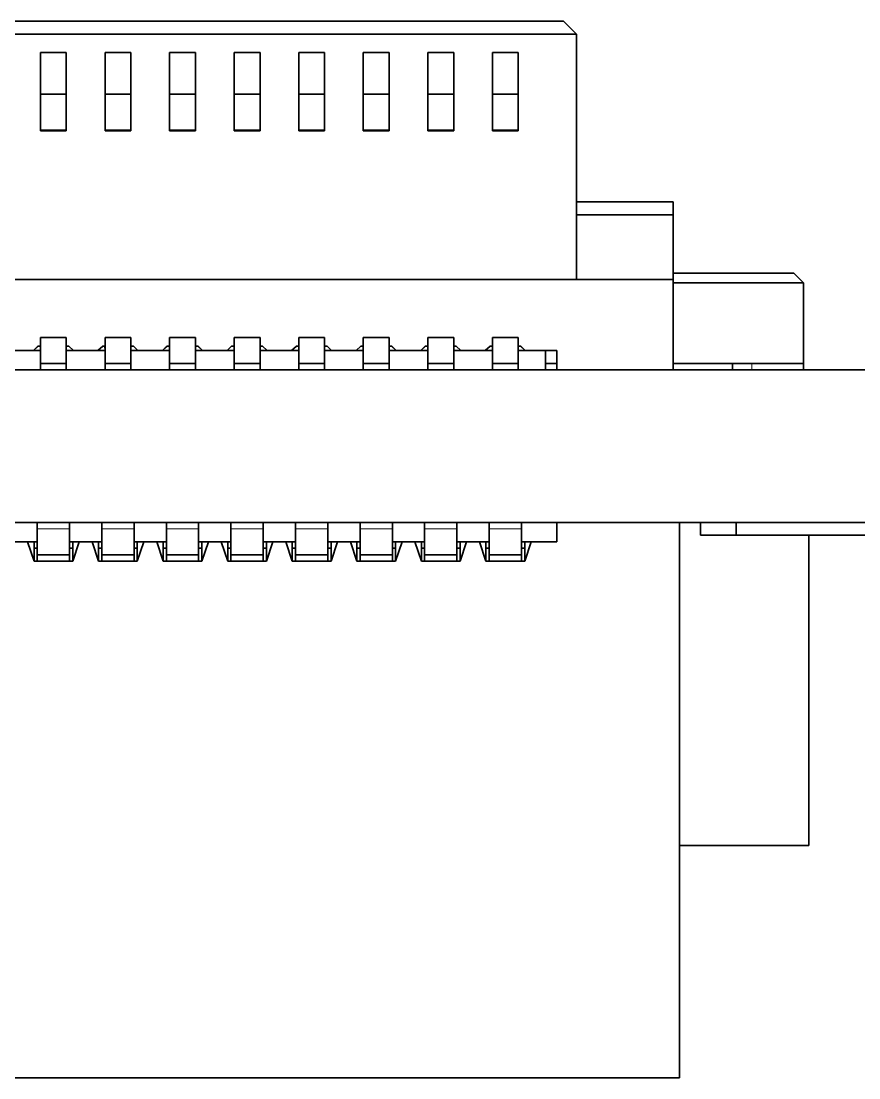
# Model space of a CAD drawing. Extents: x 487 to 800, y 314 to 605.
# Drawn here: x 594.72 to 601.21, y 383.52 to 391.7 of the extents above; entities that cross this region are included whole.
import ezdxf

# ---------------------------------------------------------------- set-up
doc = ezdxf.new("R2010")
doc.units = 0

msp = doc.modelspace()

# ---------------------------------------------------------------- linework, layer by layer
at = {"color": 7, "lineweight": 35, "ltscale": 0.234999}
msp.add_line((589.517, 391.7007), (598.9169, 391.7007), dxfattribs=at)
msp.add_line((589.517, 391.7007), (598.9169, 391.7007), dxfattribs=at)
at = {"color": 7, "lineweight": 35, "ltscale": 0.003536}
msp.add_line((598.9169, 391.7007), (599.017, 391.6007), dxfattribs=at)
msp.add_line((598.9169, 391.7007), (599.017, 391.6007), dxfattribs=at)
at = {"color": 7, "lineweight": 35, "ltscale": 0.240001}
msp.add_line((599.017, 391.6007), (589.4169, 391.6007), dxfattribs=at)
msp.add_line((599.017, 391.6007), (589.4169, 391.6007), dxfattribs=at)
at = {"color": 7, "lineweight": 35, "ltscale": 0.0475}
msp.add_line((599.017, 391.6007), (599.017, 389.7007), dxfattribs=at)
msp.add_line((599.017, 391.6007), (599.017, 389.7007), dxfattribs=at)
at = {"color": 7, "lineweight": 35, "ltscale": 0.008055}
for p, q in [((594.8669, 391.1356), (594.8669, 391.4578)), ((594.8669, 391.1356), (594.8669, 391.4578)), ((595.067, 391.1356), (595.067, 391.4578)), ((595.067, 391.1356), (595.067, 391.4578)), ((595.3669, 391.1356), (595.3669, 391.4578)), ((595.3669, 391.1356), (595.3669, 391.4578)), ((595.567, 391.1356), (595.567, 391.4578)), ((595.567, 391.1356), (595.567, 391.4578)), ((595.8669, 391.1356), (595.8669, 391.4578)), ((595.8669, 391.1356), (595.8669, 391.4578)), ((596.067, 391.1356), (596.067, 391.4578)), ((596.067, 391.1356), (596.067, 391.4578)), ((596.3669, 391.1356), (596.3669, 391.4578)), ((596.3669, 391.1356), (596.3669, 391.4578)), ((596.567, 391.1356), (596.567, 391.4578)), ((596.567, 391.1356), (596.567, 391.4578)), ((596.8669, 391.1356), (596.8669, 391.4578)), ((596.8669, 391.1356), (596.8669, 391.4578)), ((597.067, 391.1356), (597.067, 391.4578)), ((597.067, 391.1356), (597.067, 391.4578)), ((597.3669, 391.1356), (597.3669, 391.4578)), ((597.3669, 391.1356), (597.3669, 391.4578)), ((597.567, 391.1356), (597.567, 391.4578)), ((597.567, 391.1356), (597.567, 391.4578)), ((597.8669, 391.1356), (597.8669, 391.4578)), ((597.8669, 391.1356), (597.8669, 391.4578)), ((598.067, 391.1356), (598.067, 391.4578)), ((598.067, 391.1356), (598.067, 391.4578)), ((598.3669, 391.1356), (598.3669, 391.4578)), ((598.3669, 391.1356), (598.3669, 391.4578)), ((598.567, 391.1356), (598.567, 391.4578)), ((598.567, 391.1356), (598.567, 391.4578))]:
    msp.add_line(p, q, dxfattribs=at)
at = {"color": 7, "lineweight": 35, "ltscale": 0.005}
for p, q in [((595.067, 391.4578), (594.8669, 391.4578)), ((595.067, 391.4578), (594.8669, 391.4578)), ((595.567, 391.4578), (595.3669, 391.4578)), ((595.567, 391.4578), (595.3669, 391.4578)), ((596.067, 391.4578), (595.8669, 391.4578)), ((596.067, 391.4578), (595.8669, 391.4578)), ((596.567, 391.4578), (596.3669, 391.4578)), ((596.567, 391.4578), (596.3669, 391.4578)), ((597.067, 391.4578), (596.8669, 391.4578)), ((597.067, 391.4578), (596.8669, 391.4578)), ((597.567, 391.4578), (597.3669, 391.4578)), ((597.567, 391.4578), (597.3669, 391.4578)), ((598.067, 391.4578), (597.8669, 391.4578)), ((598.067, 391.4578), (597.8669, 391.4578)), ((598.567, 391.4578), (598.3669, 391.4578)), ((598.567, 391.4578), (598.3669, 391.4578)), ((594.8669, 391.1356), (595.067, 391.1356)), ((594.8669, 391.1356), (595.067, 391.1356)), ((595.3669, 391.1356), (595.567, 391.1356)), ((595.3669, 391.1356), (595.567, 391.1356)), ((595.8669, 391.1356), (596.067, 391.1356)), ((595.8669, 391.1356), (596.067, 391.1356)), ((596.3669, 391.1356), (596.567, 391.1356)), ((596.3669, 391.1356), (596.567, 391.1356)), ((596.8669, 391.1356), (597.067, 391.1356)), ((596.8669, 391.1356), (597.067, 391.1356)), ((597.3669, 391.1356), (597.567, 391.1356)), ((597.3669, 391.1356), (597.567, 391.1356)), ((597.8669, 391.1356), (598.067, 391.1356)), ((597.8669, 391.1356), (598.067, 391.1356)), ((598.3669, 391.1356), (598.567, 391.1356)), ((598.3669, 391.1356), (598.567, 391.1356)), ((595.067, 390.8561), (594.8669, 390.8561)), ((594.8669, 390.8561), (595.067, 390.8561)), ((594.8669, 390.8561), (595.067, 390.8561)), ((594.8669, 390.8506), (595.067, 390.8506)), ((594.8669, 390.8506), (595.067, 390.8506)), ((595.567, 390.8561), (595.3669, 390.8561)), ((595.3669, 390.8561), (595.567, 390.8561)), ((595.3669, 390.8561), (595.567, 390.8561)), ((595.3669, 390.8506), (595.567, 390.8506)), ((595.3669, 390.8506), (595.567, 390.8506)), ((595.8669, 390.8561), (596.067, 390.8561)), ((595.8669, 390.8561), (596.067, 390.8561)), ((596.067, 390.8561), (595.8669, 390.8561)), ((595.8669, 390.8506), (596.067, 390.8506)), ((595.8669, 390.8506), (596.067, 390.8506)), ((596.3669, 390.8561), (596.567, 390.8561)), ((596.3669, 390.8561), (596.567, 390.8561)), ((596.567, 390.8561), (596.3669, 390.8561)), ((596.3669, 390.8506), (596.567, 390.8506)), ((596.3669, 390.8506), (596.567, 390.8506)), ((596.8669, 390.8561), (597.067, 390.8561)), ((596.8669, 390.8561), (597.067, 390.8561)), ((597.067, 390.8561), (596.8669, 390.8561)), ((596.8669, 390.8506), (597.067, 390.8506)), ((596.8669, 390.8506), (597.067, 390.8506)), ((597.3669, 390.8561), (597.567, 390.8561)), ((597.3669, 390.8561), (597.567, 390.8561)), ((597.567, 390.8561), (597.3669, 390.8561)), ((597.3669, 390.8506), (597.567, 390.8506)), ((597.3669, 390.8506), (597.567, 390.8506)), ((597.8669, 390.8561), (598.067, 390.8561)), ((597.8669, 390.8561), (598.067, 390.8561)), ((598.067, 390.8561), (597.8669, 390.8561)), ((597.8669, 390.8506), (598.067, 390.8506)), ((597.8669, 390.8506), (598.067, 390.8506)), ((598.3669, 390.8561), (598.567, 390.8561)), ((598.3669, 390.8561), (598.567, 390.8561)), ((598.567, 390.8561), (598.3669, 390.8561)), ((598.3669, 390.8506), (598.567, 390.8506)), ((598.3669, 390.8506), (598.567, 390.8506)), ((594.8669, 389.2507), (595.067, 389.2507)), ((594.8669, 389.0507), (594.8669, 389.2507)), ((594.8669, 389.2507), (595.067, 389.2507)), ((594.8669, 389.0507), (594.8669, 389.2507)), ((595.067, 389.0507), (595.067, 389.2507)), ((595.067, 389.0507), (595.067, 389.2507)), ((595.3669, 389.2507), (595.567, 389.2507)), ((595.3669, 389.0507), (595.3669, 389.2507)), ((595.3669, 389.2507), (595.567, 389.2507)), ((595.3669, 389.0507), (595.3669, 389.2507)), ((595.567, 389.0507), (595.567, 389.2507)), ((595.567, 389.0507), (595.567, 389.2507)), ((595.8669, 389.2507), (596.067, 389.2507)), ((595.8669, 389.0507), (595.8669, 389.2507)), ((595.8669, 389.2507), (596.067, 389.2507)), ((595.8669, 389.0507), (595.8669, 389.2507)), ((596.067, 389.0507), (596.067, 389.2507)), ((596.067, 389.0507), (596.067, 389.2507)), ((596.3669, 389.0507), (596.3669, 389.2507)), ((596.3669, 389.2507), (596.567, 389.2507)), ((596.3669, 389.2507), (596.567, 389.2507)), ((596.3669, 389.0507), (596.3669, 389.2507)), ((596.567, 389.0507), (596.567, 389.2507)), ((596.567, 389.0507), (596.567, 389.2507)), ((596.8669, 389.0507), (596.8669, 389.2507)), ((596.8669, 389.2507), (597.067, 389.2507)), ((596.8669, 389.0507), (596.8669, 389.2507)), ((596.8669, 389.2507), (597.067, 389.2507)), ((597.067, 389.0507), (597.067, 389.2507)), ((597.067, 389.0507), (597.067, 389.2507)), ((597.3669, 389.2507), (597.567, 389.2507)), ((597.3669, 389.2507), (597.567, 389.2507)), ((597.3669, 389.0507), (597.3669, 389.2507)), ((597.3669, 389.0507), (597.3669, 389.2507)), ((597.567, 389.0507), (597.567, 389.2507)), ((597.567, 389.0507), (597.567, 389.2507)), ((597.8669, 389.2507), (598.067, 389.2507)), ((597.8669, 389.0507), (597.8669, 389.2507)), ((597.8669, 389.0507), (597.8669, 389.2507)), ((597.8669, 389.2507), (598.067, 389.2507)), ((598.067, 389.0507), (598.067, 389.2507)), ((598.067, 389.0507), (598.067, 389.2507)), ((598.3669, 389.2507), (598.567, 389.2507)), ((598.3669, 389.0507), (598.3669, 389.2507)), ((598.3669, 389.0507), (598.3669, 389.2507)), ((598.3669, 389.2507), (598.567, 389.2507)), ((598.567, 389.0507), (598.567, 389.2507)), ((598.567, 389.0507), (598.567, 389.2507)), ((594.8669, 389.0507), (595.067, 389.0507)), ((594.8669, 389.0507), (595.067, 389.0507)), ((595.067, 389.0007), (594.8669, 389.0007)), ((595.067, 389.0007), (594.8669, 389.0007)), ((594.8669, 389.0007), (595.067, 389.0007)), ((594.8669, 389.0007), (595.067, 389.0007)), ((594.8669, 389.0007), (595.067, 389.0007)), ((595.3669, 389.0507), (595.567, 389.0507)), ((595.3669, 389.0507), (595.567, 389.0507)), ((595.567, 389.0007), (595.3669, 389.0007)), ((595.3669, 389.0007), (595.567, 389.0007)), ((595.3669, 389.0007), (595.567, 389.0007)), ((595.3669, 389.0007), (595.567, 389.0007)), ((595.567, 389.0007), (595.3669, 389.0007)), ((595.8669, 389.0507), (596.067, 389.0507)), ((595.8669, 389.0507), (596.067, 389.0507)), ((595.8669, 389.0007), (596.067, 389.0007)), ((595.8669, 389.0007), (596.067, 389.0007)), ((596.067, 389.0007), (595.8669, 389.0007)), ((596.067, 389.0007), (595.8669, 389.0007)), ((595.8669, 389.0007), (596.067, 389.0007)), ((596.3669, 389.0507), (596.567, 389.0507)), ((596.3669, 389.0507), (596.567, 389.0507)), ((596.3669, 389.0007), (596.567, 389.0007)), ((596.3669, 389.0007), (596.567, 389.0007)), ((596.3669, 389.0007), (596.567, 389.0007)), ((596.567, 389.0007), (596.3669, 389.0007)), ((596.567, 389.0007), (596.3669, 389.0007)), ((596.8669, 389.0507), (597.067, 389.0507)), ((596.8669, 389.0507), (597.067, 389.0507)), ((596.8669, 389.0007), (597.067, 389.0007)), ((596.8669, 389.0007), (597.067, 389.0007)), ((596.8669, 389.0007), (597.067, 389.0007)), ((597.067, 389.0007), (596.8669, 389.0007)), ((597.067, 389.0007), (596.8669, 389.0007)), ((597.3669, 389.0507), (597.567, 389.0507)), ((597.3669, 389.0507), (597.567, 389.0507)), ((597.3669, 389.0007), (597.567, 389.0007)), ((597.3669, 389.0007), (597.567, 389.0007)), ((597.3669, 389.0007), (597.567, 389.0007)), ((597.567, 389.0007), (597.3669, 389.0007)), ((597.567, 389.0007), (597.3669, 389.0007)), ((597.8669, 389.0507), (598.067, 389.0507)), ((597.8669, 389.0507), (598.067, 389.0507)), ((597.8669, 389.0007), (598.067, 389.0007)), ((597.8669, 389.0007), (598.067, 389.0007)), ((597.8669, 389.0007), (598.067, 389.0007)), ((598.067, 389.0007), (597.8669, 389.0007)), ((598.067, 389.0007), (597.8669, 389.0007)), ((598.3669, 389.0507), (598.567, 389.0507)), ((598.3669, 389.0507), (598.567, 389.0507)), ((598.3669, 389.0007), (598.567, 389.0007)), ((598.3669, 389.0007), (598.567, 389.0007)), ((598.3669, 389.0007), (598.567, 389.0007)), ((598.567, 389.0007), (598.3669, 389.0007)), ((598.567, 389.0007), (598.3669, 389.0007)), ((594.8419, 387.7702), (594.8419, 387.5702)), ((595.0919, 387.7702), (595.0919, 387.5702)), ((595.3419, 387.7702), (595.3419, 387.5702)), ((595.5919, 387.7702), (595.5919, 387.5702)), ((595.8419, 387.7702), (595.8419, 387.5702)), ((596.0919, 387.7702), (596.0919, 387.5702)), ((596.3419, 387.7702), (596.3419, 387.5702)), ((596.5919, 387.7702), (596.5919, 387.5702)), ((596.8419, 387.7702), (596.8419, 387.5702)), ((597.0919, 387.7702), (597.0919, 387.5702)), ((597.3419, 387.7702), (597.3419, 387.5702)), ((597.5919, 387.7702), (597.5919, 387.5702)), ((597.8419, 387.7702), (597.8419, 387.5702)), ((598.0919, 387.7702), (598.0919, 387.5702)), ((598.3419, 387.7702), (598.3419, 387.5702)), ((598.5919, 387.7702), (598.5919, 387.5702)), ((598.6669, 387.6702), (598.8669, 387.6702))]:
    msp.add_line(p, q, dxfattribs=at)
at = {"color": 7, "lineweight": 35, "ltscale": 0.015179}
for p, q in [((594.8669, 390.8506), (594.8669, 391.4578)), ((595.3669, 390.8506), (595.3669, 391.4578)), ((595.8669, 390.8506), (595.8669, 391.4578)), ((596.3669, 390.8506), (596.3669, 391.4578)), ((596.8669, 390.8506), (596.8669, 391.4578)), ((597.3669, 390.8506), (597.3669, 391.4578)), ((597.8669, 390.8506), (597.8669, 391.4578)), ((598.3669, 390.8506), (598.3669, 391.4578))]:
    msp.add_line(p, q, dxfattribs=at)
at = {"color": 7, "lineweight": 35, "ltscale": 0.006986}
for p, q in [((594.8669, 391.1356), (594.8669, 390.8561)), ((595.067, 390.8561), (595.067, 391.1356)), ((595.3669, 391.1356), (595.3669, 390.8561)), ((595.567, 390.8561), (595.567, 391.1356)), ((595.8669, 391.1356), (595.8669, 390.8561)), ((596.067, 390.8561), (596.067, 391.1356)), ((596.3669, 391.1356), (596.3669, 390.8561)), ((596.567, 390.8561), (596.567, 391.1356)), ((596.8669, 391.1356), (596.8669, 390.8561)), ((597.067, 390.8561), (597.067, 391.1356)), ((597.3669, 391.1356), (597.3669, 390.8561)), ((597.567, 390.8561), (597.567, 391.1356)), ((597.8669, 391.1356), (597.8669, 390.8561)), ((598.067, 390.8561), (598.067, 391.1356)), ((598.3669, 391.1356), (598.3669, 390.8561)), ((598.567, 390.8561), (598.567, 391.1356))]:
    msp.add_line(p, q, dxfattribs=at)
at = {"color": 7, "lineweight": 35, "ltscale": 0.002122}
for p, q in [((594.8669, 391.0507), (594.8669, 391.1356)), ((595.067, 391.0507), (595.067, 391.1356)), ((595.3669, 391.0507), (595.3669, 391.1356)), ((595.567, 391.0507), (595.567, 391.1356)), ((595.8669, 391.0507), (595.8669, 391.1356)), ((596.067, 391.0507), (596.067, 391.1356)), ((596.3669, 391.0507), (596.3669, 391.1356)), ((596.567, 391.0507), (596.567, 391.1356)), ((596.8669, 391.0507), (596.8669, 391.1356)), ((597.067, 391.0507), (597.067, 391.1356)), ((597.3669, 391.0507), (597.3669, 391.1356)), ((597.567, 391.0507), (597.567, 391.1356)), ((597.8669, 391.0507), (597.8669, 391.1356)), ((598.067, 391.0507), (598.067, 391.1356)), ((598.3669, 391.0507), (598.3669, 391.1356)), ((598.567, 391.0507), (598.567, 391.1356))]:
    msp.add_line(p, q, dxfattribs=at)
at = {"color": 7, "lineweight": 35, "ltscale": 0.004864}
for p, q in [((594.8669, 390.8561), (594.8669, 391.0507)), ((595.067, 390.8561), (595.067, 391.0507)), ((595.3669, 390.8561), (595.3669, 391.0507)), ((595.567, 390.8561), (595.567, 391.0507)), ((595.8669, 390.8561), (595.8669, 391.0507)), ((596.067, 390.8561), (596.067, 391.0507)), ((596.3669, 390.8561), (596.3669, 391.0507)), ((596.567, 390.8561), (596.567, 391.0507)), ((596.8669, 390.8561), (596.8669, 391.0507)), ((597.067, 390.8561), (597.067, 391.0507)), ((597.3669, 390.8561), (597.3669, 391.0507)), ((597.567, 390.8561), (597.567, 391.0507)), ((597.8669, 390.8561), (597.8669, 391.0507)), ((598.067, 390.8561), (598.067, 391.0507)), ((598.3669, 390.8561), (598.3669, 391.0507)), ((598.567, 390.8561), (598.567, 391.0507))]:
    msp.add_line(p, q, dxfattribs=at)
at = {"color": 7, "lineweight": 35, "ltscale": 0.000137329}
for p, q in [((594.8669, 390.8506), (594.8669, 390.8561)), ((595.067, 390.8506), (595.067, 390.8561)), ((595.3669, 390.8506), (595.3669, 390.8561)), ((595.567, 390.8506), (595.567, 390.8561)), ((595.8669, 390.8506), (595.8669, 390.8561)), ((596.067, 390.8506), (596.067, 390.8561)), ((596.3669, 390.8506), (596.3669, 390.8561)), ((596.567, 390.8506), (596.567, 390.8561)), ((596.8669, 390.8506), (596.8669, 390.8561)), ((597.067, 390.8506), (597.067, 390.8561)), ((597.3669, 390.8506), (597.3669, 390.8561)), ((597.567, 390.8506), (597.567, 390.8561)), ((597.8669, 390.8506), (597.8669, 390.8561)), ((598.067, 390.8506), (598.067, 390.8561)), ((598.3669, 390.8506), (598.3669, 390.8561)), ((598.567, 390.8506), (598.567, 390.8561))]:
    msp.add_line(p, q, dxfattribs=at)
at = {"color": 7, "lineweight": 35, "ltscale": 0.000136566}
for p, q in [((594.8669, 390.8506), (594.8669, 390.8561)), ((595.067, 390.8506), (595.067, 390.8561)), ((595.3669, 390.8506), (595.3669, 390.8561)), ((595.567, 390.8506), (595.567, 390.8561)), ((595.8669, 390.8506), (595.8669, 390.8561)), ((596.067, 390.8506), (596.067, 390.8561)), ((596.3669, 390.8506), (596.3669, 390.8561)), ((596.567, 390.8506), (596.567, 390.8561)), ((596.8669, 390.8506), (596.8669, 390.8561)), ((597.067, 390.8506), (597.067, 390.8561)), ((597.3669, 390.8506), (597.3669, 390.8561)), ((597.567, 390.8506), (597.567, 390.8561)), ((597.8669, 390.8506), (597.8669, 390.8561)), ((598.067, 390.8506), (598.067, 390.8561)), ((598.3669, 390.8506), (598.3669, 390.8561)), ((598.567, 390.8506), (598.567, 390.8561))]:
    msp.add_line(p, q, dxfattribs=at)
at = {"color": 7, "lineweight": 35, "ltscale": 0.01875}
for p, q in [((599.767, 390.3007), (599.017, 390.3007)), ((599.767, 390.3007), (599.017, 390.3007)), ((599.767, 390.2007), (599.017, 390.2007)), ((599.767, 390.2007), (599.017, 390.2007))]:
    msp.add_line(p, q, dxfattribs=at)
at = {"color": 7, "lineweight": 35, "ltscale": 0.0025}
for p, q in [((599.767, 390.3007), (599.767, 390.2007)), ((599.767, 390.3007), (599.767, 390.2007)), ((596.3669, 389.0507), (596.3669, 389.1507)), ((597.3669, 389.0507), (597.3669, 389.1507)), ((598.777, 389.1507), (598.777, 389.0507)), ((599.9786, 387.7202), (599.9786, 387.8202)), ((600.2554, 387.7202), (600.2554, 387.8202))]:
    msp.add_line(p, q, dxfattribs=at)
at = {"color": 7, "lineweight": 35, "ltscale": 0.0125}
for p, q in [((599.767, 390.2007), (599.767, 389.7007)), ((599.767, 390.2007), (599.767, 389.7007)), ((599.267, 389.0007), (599.767, 389.0007)), ((599.267, 389.0007), (599.767, 389.0007))]:
    msp.add_line(p, q, dxfattribs=at)
at = {"color": 7, "lineweight": 35, "ltscale": 0.023375}
msp.add_line((600.702, 389.7507), (599.767, 389.7507), dxfattribs=at)
at = {"color": 7, "lineweight": 35, "ltscale": 0.002652}
msp.add_line((600.777, 389.6757), (600.702, 389.7507), dxfattribs=at)
at = {"color": 7, "lineweight": 35, "ltscale": 0.277501}
msp.add_line((599.767, 389.7007), (588.6669, 389.7007), dxfattribs=at)
msp.add_line((599.767, 389.7007), (588.6669, 389.7007), dxfattribs=at)
at = {"color": 7, "lineweight": 35, "ltscale": 0.0175}
msp.add_line((599.767, 389.0007), (599.767, 389.7007), dxfattribs=at)
msp.add_line((599.767, 389.0007), (599.767, 389.7007), dxfattribs=at)
at = {"color": 7, "lineweight": 35, "ltscale": 0.02525}
for p, q in [((599.767, 389.6757), (600.777, 389.6757)), ((600.777, 389.0507), (599.767, 389.0507))]:
    msp.add_line(p, q, dxfattribs=at)
at = {"color": 7, "lineweight": 35, "ltscale": 0.015625}
msp.add_line((600.777, 389.6757), (600.777, 389.0507), dxfattribs=at)
at = {"color": 7, "lineweight": 35, "ltscale": 0.001625}
for p, q in [((594.8669, 389.1857), (594.8669, 389.2507)), ((595.3669, 389.1857), (595.3669, 389.2507)), ((595.8669, 389.1857), (595.8669, 389.2507)), ((596.3669, 389.1857), (596.3669, 389.2507)), ((596.8669, 389.1857), (596.8669, 389.2507)), ((597.3669, 389.1857), (597.3669, 389.2507)), ((597.8669, 389.1857), (597.8669, 389.2507)), ((598.3669, 389.1857), (598.3669, 389.2507))]:
    msp.add_line(p, q, dxfattribs=at)
at = {"color": 7, "lineweight": 35, "ltscale": 0.00475}
for p, q in [((594.6219, 389.1507), (594.812, 389.1507)), ((594.6219, 389.1507), (594.812, 389.1507)), ((594.812, 389.1507), (594.6219, 389.1507)), ((595.1219, 389.1507), (595.312, 389.1507)), ((595.1219, 389.1507), (595.312, 389.1507)), ((595.312, 389.1507), (595.1219, 389.1507)), ((595.6219, 389.1507), (595.812, 389.1507)), ((595.6219, 389.1507), (595.812, 389.1507)), ((595.812, 389.1507), (595.6219, 389.1507)), ((596.1219, 389.1507), (596.312, 389.1507)), ((596.1219, 389.1507), (596.312, 389.1507)), ((596.312, 389.1507), (596.1219, 389.1507)), ((596.6219, 389.1507), (596.812, 389.1507)), ((596.6219, 389.1507), (596.812, 389.1507)), ((596.812, 389.1507), (596.6219, 389.1507)), ((597.1219, 389.1507), (597.312, 389.1507)), ((597.1219, 389.1507), (597.312, 389.1507)), ((597.312, 389.1507), (597.1219, 389.1507)), ((597.6219, 389.1507), (597.812, 389.1507)), ((597.6219, 389.1507), (597.812, 389.1507)), ((597.812, 389.1507), (597.6219, 389.1507)), ((598.1219, 389.1507), (598.312, 389.1507)), ((598.1219, 389.1507), (598.312, 389.1507)), ((598.312, 389.1507), (598.1219, 389.1507))]:
    msp.add_line(p, q, dxfattribs=at)
at = {"color": 7, "lineweight": 35, "ltscale": 0.001237}
for p, q in [((594.8469, 389.1857), (594.812, 389.1507)), ((594.812, 389.1507), (594.8469, 389.1857)), ((594.8469, 389.1857), (594.812, 389.1507)), ((595.1219, 389.1507), (595.087, 389.1857)), ((595.1219, 389.1507), (595.087, 389.1857)), ((595.1219, 389.1507), (595.087, 389.1857)), ((595.312, 389.1507), (595.3469, 389.1857)), ((595.3469, 389.1857), (595.312, 389.1507)), ((595.3469, 389.1857), (595.312, 389.1507)), ((595.6219, 389.1507), (595.587, 389.1857)), ((595.6219, 389.1507), (595.587, 389.1857)), ((595.6219, 389.1507), (595.587, 389.1857)), ((595.8469, 389.1857), (595.812, 389.1507)), ((595.812, 389.1507), (595.8469, 389.1857)), ((595.8469, 389.1857), (595.812, 389.1507)), ((596.1219, 389.1507), (596.087, 389.1857)), ((596.1219, 389.1507), (596.087, 389.1857)), ((596.087, 389.1857), (596.1219, 389.1507)), ((596.3469, 389.1857), (596.312, 389.1507)), ((596.3469, 389.1857), (596.312, 389.1507)), ((596.3469, 389.1857), (596.312, 389.1507)), ((596.6219, 389.1507), (596.587, 389.1857)), ((596.587, 389.1857), (596.6219, 389.1507)), ((596.6219, 389.1507), (596.587, 389.1857)), ((596.8469, 389.1857), (596.812, 389.1507)), ((596.812, 389.1507), (596.8469, 389.1857)), ((596.8469, 389.1857), (596.812, 389.1507)), ((597.1219, 389.1507), (597.087, 389.1857)), ((597.1219, 389.1507), (597.087, 389.1857)), ((597.1219, 389.1507), (597.087, 389.1857)), ((597.3469, 389.1857), (597.312, 389.1507)), ((597.3469, 389.1857), (597.312, 389.1507)), ((597.3469, 389.1857), (597.312, 389.1507)), ((597.6219, 389.1507), (597.587, 389.1857)), ((597.587, 389.1857), (597.6219, 389.1507)), ((597.6219, 389.1507), (597.587, 389.1857)), ((597.8469, 389.1857), (597.812, 389.1507)), ((597.8469, 389.1857), (597.812, 389.1507)), ((597.812, 389.1507), (597.8469, 389.1857)), ((598.087, 389.1857), (598.1219, 389.1507)), ((598.1219, 389.1507), (598.087, 389.1857)), ((598.1219, 389.1507), (598.087, 389.1857)), ((598.3469, 389.1857), (598.312, 389.1507)), ((598.3469, 389.1857), (598.312, 389.1507)), ((598.312, 389.1507), (598.3469, 389.1857)), ((598.587, 389.1857), (598.6219, 389.1507)), ((598.6219, 389.1507), (598.587, 389.1857)), ((598.6219, 389.1507), (598.587, 389.1857))]:
    msp.add_line(p, q, dxfattribs=at)
at = {"color": 7, "lineweight": 35, "ltscale": 0.001271}
for p, q in [((594.8488, 389.1857), (594.812, 389.1507)), ((595.3488, 389.1857), (595.312, 389.1507)), ((595.8488, 389.1857), (595.812, 389.1507)), ((596.1219, 389.1507), (596.0851, 389.1857)), ((596.6219, 389.1507), (596.5851, 389.1857)), ((596.8488, 389.1857), (596.812, 389.1507)), ((597.6219, 389.1507), (597.5851, 389.1857)), ((597.8488, 389.1857), (597.812, 389.1507)), ((598.1219, 389.1507), (598.0851, 389.1857)), ((598.3488, 389.1857), (598.312, 389.1507)), ((598.6219, 389.1507), (598.5851, 389.1857))]:
    msp.add_line(p, q, dxfattribs=at)
at = {"color": 7, "lineweight": 35, "ltscale": 0.001375}
for p, q in [((594.812, 389.1507), (594.8669, 389.1507)), ((594.8669, 389.1507), (594.812, 389.1507)), ((594.812, 389.1507), (594.8669, 389.1507)), ((595.067, 389.1507), (595.1219, 389.1507)), ((595.1219, 389.1507), (595.067, 389.1507)), ((595.067, 389.1507), (595.1219, 389.1507)), ((595.312, 389.1507), (595.3669, 389.1507)), ((595.3669, 389.1507), (595.312, 389.1507)), ((595.312, 389.1507), (595.3669, 389.1507)), ((595.567, 389.1507), (595.6219, 389.1507)), ((595.6219, 389.1507), (595.567, 389.1507)), ((595.567, 389.1507), (595.6219, 389.1507)), ((595.8669, 389.1507), (595.812, 389.1507)), ((595.812, 389.1507), (595.8669, 389.1507)), ((595.812, 389.1507), (595.8669, 389.1507)), ((596.1219, 389.1507), (596.067, 389.1507)), ((596.067, 389.1507), (596.1219, 389.1507)), ((596.067, 389.1507), (596.1219, 389.1507)), ((596.3669, 389.1507), (596.312, 389.1507)), ((596.312, 389.1507), (596.3669, 389.1507)), ((596.312, 389.1507), (596.3669, 389.1507)), ((596.6219, 389.1507), (596.567, 389.1507)), ((596.567, 389.1507), (596.6219, 389.1507)), ((596.567, 389.1507), (596.6219, 389.1507)), ((596.8669, 389.1507), (596.812, 389.1507)), ((596.812, 389.1507), (596.8669, 389.1507)), ((596.812, 389.1507), (596.8669, 389.1507)), ((597.1219, 389.1507), (597.067, 389.1507)), ((597.067, 389.1507), (597.1219, 389.1507)), ((597.067, 389.1507), (597.1219, 389.1507)), ((597.3669, 389.1507), (597.312, 389.1507)), ((597.312, 389.1507), (597.3669, 389.1507)), ((597.312, 389.1507), (597.3669, 389.1507)), ((597.6219, 389.1507), (597.567, 389.1507)), ((597.567, 389.1507), (597.6219, 389.1507)), ((597.567, 389.1507), (597.6219, 389.1507)), ((597.8669, 389.1507), (597.812, 389.1507)), ((597.812, 389.1507), (597.8669, 389.1507)), ((597.812, 389.1507), (597.8669, 389.1507)), ((598.1219, 389.1507), (598.067, 389.1507)), ((598.067, 389.1507), (598.1219, 389.1507)), ((598.067, 389.1507), (598.1219, 389.1507)), ((598.3669, 389.1507), (598.312, 389.1507)), ((598.312, 389.1507), (598.3669, 389.1507)), ((598.312, 389.1507), (598.3669, 389.1507)), ((598.6219, 389.1507), (598.567, 389.1507)), ((598.567, 389.1507), (598.6219, 389.1507)), ((598.567, 389.1507), (598.6219, 389.1507))]:
    msp.add_line(p, q, dxfattribs=at)
at = {"color": 7, "lineweight": 35, "ltscale": 0.000475822}
for p, q in [((594.8335, 389.1722), (594.8469, 389.1857)), ((595.3335, 389.1722), (595.3469, 389.1857))]:
    msp.add_line(p, q, dxfattribs=at)
at = {"color": 7, "lineweight": 35, "ltscale": 0.000500488}
for p, q in [((594.8469, 389.1857), (594.8669, 389.1857)), ((594.8469, 389.1857), (594.8669, 389.1857)), ((594.8469, 389.1857), (594.8669, 389.1857)), ((595.067, 389.1857), (595.087, 389.1857)), ((595.067, 389.1857), (595.087, 389.1857)), ((595.067, 389.1857), (595.087, 389.1857)), ((595.3469, 389.1857), (595.3669, 389.1857)), ((595.3469, 389.1857), (595.3669, 389.1857)), ((595.3469, 389.1857), (595.3669, 389.1857)), ((595.567, 389.1857), (595.587, 389.1857)), ((595.567, 389.1857), (595.587, 389.1857)), ((595.567, 389.1857), (595.587, 389.1857)), ((595.8469, 389.1857), (595.8669, 389.1857)), ((595.8469, 389.1857), (595.8669, 389.1857)), ((595.8469, 389.1857), (595.8669, 389.1857)), ((596.067, 389.1857), (596.087, 389.1857)), ((596.067, 389.1857), (596.087, 389.1857)), ((596.067, 389.1857), (596.087, 389.1857)), ((596.3469, 389.1857), (596.3669, 389.1857)), ((596.3469, 389.1857), (596.3669, 389.1857)), ((596.3469, 389.1857), (596.3669, 389.1857)), ((596.567, 389.1857), (596.587, 389.1857)), ((596.567, 389.1857), (596.587, 389.1857)), ((596.567, 389.1857), (596.587, 389.1857)), ((596.8469, 389.1857), (596.8669, 389.1857)), ((596.8469, 389.1857), (596.8669, 389.1857)), ((596.8469, 389.1857), (596.8669, 389.1857)), ((597.067, 389.1857), (597.087, 389.1857)), ((597.067, 389.1857), (597.087, 389.1857)), ((597.067, 389.1857), (597.087, 389.1857)), ((597.3469, 389.1857), (597.3669, 389.1857)), ((597.3469, 389.1857), (597.3669, 389.1857)), ((597.3469, 389.1857), (597.3669, 389.1857)), ((597.567, 389.1857), (597.587, 389.1857)), ((597.567, 389.1857), (597.587, 389.1857)), ((597.567, 389.1857), (597.587, 389.1857)), ((597.8469, 389.1857), (597.8669, 389.1857)), ((597.8469, 389.1857), (597.8669, 389.1857)), ((597.8469, 389.1857), (597.8669, 389.1857)), ((598.067, 389.1857), (598.087, 389.1857)), ((598.067, 389.1857), (598.087, 389.1857)), ((598.067, 389.1857), (598.087, 389.1857)), ((598.3469, 389.1857), (598.3669, 389.1857)), ((598.3469, 389.1857), (598.3669, 389.1857)), ((598.3469, 389.1857), (598.3669, 389.1857)), ((598.567, 389.1857), (598.587, 389.1857)), ((598.567, 389.1857), (598.587, 389.1857)), ((598.567, 389.1857), (598.587, 389.1857))]:
    msp.add_line(p, q, dxfattribs=at)
at = {"color": 7, "lineweight": 35, "ltscale": 0.000875157}
for p, q in [((594.8669, 389.1507), (594.8665, 389.1857)), ((595.3669, 389.1507), (595.3665, 389.1857)), ((595.8669, 389.1507), (595.8665, 389.1857)), ((596.067, 389.1507), (596.0674, 389.1857)), ((596.567, 389.1507), (596.5674, 389.1857)), ((596.8669, 389.1507), (596.8665, 389.1857)), ((597.567, 389.1507), (597.5674, 389.1857)), ((597.8669, 389.1507), (597.8665, 389.1857)), ((598.067, 389.1507), (598.0674, 389.1857)), ((598.3669, 389.1507), (598.3665, 389.1857)), ((598.567, 389.1507), (598.5674, 389.1857))]:
    msp.add_line(p, q, dxfattribs=at)
at = {"color": 7, "lineweight": 35, "ltscale": 0.002503}
for p, q in [((594.8669, 389.0507), (594.8669, 389.1508)), ((595.3669, 389.0507), (595.3669, 389.1508)), ((595.8669, 389.0507), (595.8669, 389.1508)), ((596.8669, 389.0507), (596.8669, 389.1508)), ((597.8669, 389.0507), (597.8669, 389.1508)), ((598.3669, 389.0507), (598.3669, 389.1508))]:
    msp.add_line(p, q, dxfattribs=at)
at = {"color": 7, "lineweight": 35, "ltscale": 0.000712585}
for p, q in [((594.8669, 389.1507), (594.8669, 389.1222)), ((594.8669, 389.1222), (594.8669, 389.1507)), ((595.3669, 389.1222), (595.3669, 389.1507)), ((595.3669, 389.1507), (595.3669, 389.1222)), ((595.8669, 389.1507), (595.8669, 389.1222)), ((595.8669, 389.1222), (595.8669, 389.1507)), ((596.3669, 389.1507), (596.3669, 389.1222)), ((596.3669, 389.1222), (596.3669, 389.1507)), ((596.8669, 389.1507), (596.8669, 389.1222)), ((596.8669, 389.1222), (596.8669, 389.1507)), ((597.3669, 389.1507), (597.3669, 389.1222)), ((597.3669, 389.1222), (597.3669, 389.1507)), ((597.8669, 389.1507), (597.8669, 389.1222)), ((597.8669, 389.1222), (597.8669, 389.1507)), ((598.3669, 389.1507), (598.3669, 389.1222)), ((598.3669, 389.1222), (598.3669, 389.1507))]:
    msp.add_line(p, q, dxfattribs=at)
at = {"color": 7, "lineweight": 35, "ltscale": 0.000578322}
for p, q in [((595.8306, 389.1693), (595.8469, 389.1857)), ((596.8306, 389.1693), (596.8469, 389.1857))]:
    msp.add_line(p, q, dxfattribs=at)
at = {"color": 7, "lineweight": 35, "ltscale": 0.000367386}
for p, q in [((596.3365, 389.1753), (596.3469, 389.1857)), ((597.3365, 389.1753), (597.3469, 389.1857))]:
    msp.add_line(p, q, dxfattribs=at)
at = {"color": 7, "lineweight": 35, "ltscale": 0.000875092}
for p, q in [((596.3669, 389.1507), (596.3669, 389.1857)), ((597.3669, 389.1507), (597.3669, 389.1857))]:
    msp.add_line(p, q, dxfattribs=at)
at = {"color": 7, "lineweight": 35, "ltscale": 0.006125}
for p, q in [((598.6219, 389.1507), (598.8669, 389.1507)), ((598.6219, 389.1507), (598.8669, 389.1507)), ((598.8669, 389.1507), (598.6219, 389.1507))]:
    msp.add_line(p, q, dxfattribs=at)
at = {"color": 7, "lineweight": 35, "ltscale": 0.002499}
for p, q in [((598.8669, 389.1507), (598.767, 389.1507)), ((598.767, 389.1507), (598.8669, 389.1507))]:
    msp.add_line(p, q, dxfattribs=at)
at = {"color": 7, "lineweight": 35, "ltscale": 0.00375}
for p, q in [((598.8669, 389.1507), (598.8669, 389.0007)), ((598.8669, 389.1507), (598.8669, 389.0007)), ((598.8669, 389.0007), (598.8669, 389.1507)), ((598.8669, 389.1507), (598.8669, 389.0007)), ((598.8669, 389.0007), (598.8669, 389.1507)), ((598.8669, 387.6702), (598.8669, 387.8202))]:
    msp.add_line(p, q, dxfattribs=at)
at = {"color": 7, "lineweight": 35, "ltscale": 0.003037}
for p, q in [((594.8669, 389.0007), (594.8669, 389.1222)), ((594.8669, 389.0007), (594.8669, 389.1222)), ((595.3669, 389.0007), (595.3669, 389.1222)), ((595.3669, 389.0007), (595.3669, 389.1222)), ((595.8669, 389.0007), (595.8669, 389.1222)), ((595.8669, 389.0007), (595.8669, 389.1222)), ((596.3669, 389.0007), (596.3669, 389.1222)), ((596.3669, 389.0007), (596.3669, 389.1222)), ((596.8669, 389.0007), (596.8669, 389.1222)), ((596.8669, 389.0007), (596.8669, 389.1222)), ((597.3669, 389.0007), (597.3669, 389.1222)), ((597.3669, 389.0007), (597.3669, 389.1222)), ((597.8669, 389.0007), (597.8669, 389.1222)), ((597.8669, 389.0007), (597.8669, 389.1222)), ((598.3669, 389.0007), (598.3669, 389.1222)), ((598.3669, 389.0007), (598.3669, 389.1222))]:
    msp.add_line(p, q, dxfattribs=at)
at = {"color": 7, "lineweight": 35}
for p, q in [((579.7169, 389.0002), (608.7169, 389.0002)), ((579.7169, 387.8202), (608.7169, 387.8202))]:
    msp.add_line(p, q, dxfattribs=at)
at = {"color": 7, "lineweight": 35, "ltscale": 0.00125}
for p, q in [((594.8669, 389.0507), (594.8669, 389.0007)), ((594.8669, 389.0507), (594.8669, 389.0007)), ((594.8669, 389.0007), (594.8669, 389.0507)), ((595.067, 389.0007), (595.067, 389.0507)), ((595.067, 389.0007), (595.067, 389.0507)), ((595.3669, 389.0507), (595.3669, 389.0007)), ((595.3669, 389.0007), (595.3669, 389.0507)), ((595.3669, 389.0507), (595.3669, 389.0007)), ((595.567, 389.0007), (595.567, 389.0507)), ((595.567, 389.0007), (595.567, 389.0507)), ((595.8669, 389.0007), (595.8669, 389.0507)), ((595.8669, 389.0507), (595.8669, 389.0007)), ((595.8669, 389.0507), (595.8669, 389.0007)), ((596.067, 389.0007), (596.067, 389.0507)), ((596.067, 389.0007), (596.067, 389.0507)), ((596.3669, 389.0007), (596.3669, 389.0507)), ((596.3669, 389.0507), (596.3669, 389.0007)), ((596.3669, 389.0507), (596.3669, 389.0007)), ((596.567, 389.0007), (596.567, 389.0507)), ((596.567, 389.0007), (596.567, 389.0507)), ((596.8669, 389.0507), (596.8669, 389.0007)), ((596.8669, 389.0007), (596.8669, 389.0507)), ((596.8669, 389.0507), (596.8669, 389.0007)), ((597.067, 389.0007), (597.067, 389.0507)), ((597.067, 389.0007), (597.067, 389.0507)), ((597.3669, 389.0007), (597.3669, 389.0507)), ((597.3669, 389.0507), (597.3669, 389.0007)), ((597.3669, 389.0507), (597.3669, 389.0007)), ((597.567, 389.0007), (597.567, 389.0507)), ((597.567, 389.0007), (597.567, 389.0507)), ((597.8669, 389.0007), (597.8669, 389.0507)), ((597.8669, 389.0507), (597.8669, 389.0007)), ((597.8669, 389.0507), (597.8669, 389.0007)), ((598.067, 389.0007), (598.067, 389.0507)), ((598.067, 389.0007), (598.067, 389.0507)), ((598.3669, 389.0007), (598.3669, 389.0507)), ((598.3669, 389.0507), (598.3669, 389.0007)), ((598.3669, 389.0507), (598.3669, 389.0007)), ((598.567, 389.0007), (598.567, 389.0507)), ((598.567, 389.0007), (598.567, 389.0507)), ((598.777, 389.0007), (598.777, 389.0507)), ((600.2269, 389.0507), (600.2269, 389.0007)), ((600.2269, 389.0507), (600.2269, 389.0007)), ((600.2269, 389.0507), (600.2269, 389.0007)), ((600.2269, 389.0507), (600.2269, 389.0007)), ((600.2269, 389.0507), (600.2269, 389.0007)), ((600.2269, 389.0507), (600.2269, 389.0007)), ((600.777, 389.0007), (600.777, 389.0507)), ((594.8419, 387.8202), (594.8419, 387.7702)), ((595.0919, 387.7702), (595.0919, 387.8202)), ((595.3419, 387.8202), (595.3419, 387.7702)), ((595.5919, 387.7702), (595.5919, 387.8202)), ((595.8419, 387.8202), (595.8419, 387.7702)), ((596.0919, 387.7702), (596.0919, 387.8202)), ((596.3419, 387.8202), (596.3419, 387.7702)), ((596.5919, 387.7702), (596.5919, 387.8202)), ((596.8419, 387.8202), (596.8419, 387.7702)), ((597.0919, 387.7702), (597.0919, 387.8202)), ((597.3419, 387.8202), (597.3419, 387.7702)), ((597.5919, 387.7702), (597.5919, 387.8202)), ((597.8419, 387.8202), (597.8419, 387.7702)), ((598.0919, 387.7702), (598.0919, 387.8202)), ((598.3419, 387.8202), (598.3419, 387.7702)), ((598.5919, 387.7702), (598.5919, 387.8202)), ((594.817, 387.6702), (594.767, 387.6702)), ((595.1669, 387.6702), (595.1169, 387.6702)), ((595.317, 387.6702), (595.267, 387.6702)), ((595.6669, 387.6702), (595.6169, 387.6702)), ((595.817, 387.6702), (595.767, 387.6702)), ((596.1669, 387.6702), (596.1169, 387.6702)), ((596.317, 387.6702), (596.267, 387.6702)), ((596.6669, 387.6702), (596.6169, 387.6702)), ((596.817, 387.6702), (596.767, 387.6702)), ((597.1669, 387.6702), (597.1169, 387.6702)), ((597.317, 387.6702), (597.267, 387.6702)), ((597.6669, 387.6702), (597.6169, 387.6702)), ((597.817, 387.6702), (597.767, 387.6702)), ((598.1669, 387.6702), (598.1169, 387.6702)), ((598.317, 387.6702), (598.267, 387.6702)), ((598.6669, 387.6702), (598.6169, 387.6702)), ((594.8419, 387.5202), (594.8419, 387.5702)), ((595.0919, 387.5702), (595.0919, 387.5202)), ((595.3419, 387.5202), (595.3419, 387.5702)), ((595.5919, 387.5702), (595.5919, 387.5202)), ((595.8419, 387.5202), (595.8419, 387.5702)), ((596.0919, 387.5702), (596.0919, 387.5202)), ((596.3419, 387.5202), (596.3419, 387.5702)), ((596.5919, 387.5702), (596.5919, 387.5202)), ((596.8419, 387.5202), (596.8419, 387.5702)), ((597.0919, 387.5702), (597.0919, 387.5202)), ((597.3419, 387.5202), (597.3419, 387.5702)), ((597.5919, 387.5702), (597.5919, 387.5202)), ((597.8419, 387.5202), (597.8419, 387.5702)), ((598.0919, 387.5702), (598.0919, 387.5202)), ((598.3419, 387.5202), (598.3419, 387.5702)), ((598.5919, 387.5702), (598.5919, 387.5202))]:
    msp.add_line(p, q, dxfattribs=at)
at = {"color": 7, "lineweight": 35, "ltscale": 0.002249}
for p, q in [((598.8669, 389.0507), (598.777, 389.0507)), ((598.8669, 389.0007), (598.777, 389.0007))]:
    msp.add_line(p, q, dxfattribs=at)
at = {"color": 7, "lineweight": 35, "ltscale": 0.010001}
for p, q in [((599.267, 389.0007), (598.8669, 389.0007)), ((598.8669, 389.0007), (599.267, 389.0007)), ((598.8669, 389.0007), (599.267, 389.0007)), ((600.777, 389.0007), (600.377, 389.0007))]:
    msp.add_line(p, q, dxfattribs=at)
at = {"color": 7, "lineweight": 35, "ltscale": 0.022501}
msp.add_line((599.767, 389.0007), (598.8669, 389.0007), dxfattribs=at)
msp.add_line((599.767, 389.0007), (598.8669, 389.0007), dxfattribs=at)
at = {"color": 7, "lineweight": 35, "ltscale": 0.003751}
for p, q in [((600.2269, 389.0007), (600.377, 389.0007)), ((594.817, 387.6702), (594.817, 387.5202)), ((595.1169, 387.5202), (595.1169, 387.6702)), ((595.317, 387.6702), (595.317, 387.5202)), ((595.6169, 387.5202), (595.6169, 387.6702)), ((595.817, 387.6702), (595.817, 387.5202)), ((596.1169, 387.5202), (596.1169, 387.6702)), ((596.317, 387.6702), (596.317, 387.5202)), ((596.6169, 387.5202), (596.6169, 387.6702)), ((596.817, 387.6702), (596.817, 387.5202)), ((597.1169, 387.5202), (597.1169, 387.6702)), ((597.317, 387.6702), (597.317, 387.5202)), ((597.6169, 387.5202), (597.6169, 387.6702)), ((597.817, 387.6702), (597.817, 387.5202)), ((598.1169, 387.5202), (598.1169, 387.6702)), ((598.317, 387.6702), (598.317, 387.5202)), ((598.6169, 387.5202), (598.6169, 387.6702))]:
    msp.add_line(p, q, dxfattribs=at)
at = {"color": 7, "lineweight": 13, "ltscale": 0.00125}
msp.add_line((600.377, 389.0007), (600.377, 389.0507), dxfattribs=at)
at = {"color": 7, "lineweight": 35, "ltscale": 0.00625}
for p, q in [((594.592, 387.8202), (594.842, 387.8202)), ((595.0919, 387.8202), (594.8419, 387.8202)), ((595.092, 387.8202), (595.342, 387.8202)), ((595.5919, 387.8202), (595.3419, 387.8202)), ((595.592, 387.8202), (595.842, 387.8202)), ((596.0919, 387.8202), (595.8419, 387.8202)), ((596.092, 387.8202), (596.342, 387.8202)), ((596.5919, 387.8202), (596.3419, 387.8202)), ((596.592, 387.8202), (596.842, 387.8202)), ((597.0919, 387.8202), (596.8419, 387.8202)), ((597.092, 387.8202), (597.342, 387.8202)), ((597.5919, 387.8202), (597.3419, 387.8202)), ((597.592, 387.8202), (597.842, 387.8202)), ((598.0919, 387.8202), (597.8419, 387.8202)), ((598.092, 387.8202), (598.342, 387.8202)), ((598.5919, 387.8202), (598.3419, 387.8202)), ((594.8419, 387.5702), (595.0919, 387.5702)), ((595.3419, 387.5702), (595.5919, 387.5702)), ((595.8419, 387.5702), (596.0919, 387.5702)), ((596.3419, 387.5702), (596.5919, 387.5702)), ((596.8419, 387.5702), (597.0919, 387.5702)), ((597.3419, 387.5702), (597.5919, 387.5702)), ((597.8419, 387.5702), (598.0919, 387.5702)), ((598.3419, 387.5702), (598.5919, 387.5702))]:
    msp.add_line(p, q, dxfattribs=at)
at = {"color": 7, "lineweight": 13, "ltscale": 0.00625}
for p, q in [((594.8419, 387.7702), (595.0919, 387.7702)), ((595.3419, 387.7702), (595.5919, 387.7702)), ((595.8419, 387.7702), (596.0919, 387.7702)), ((596.3419, 387.7702), (596.5919, 387.7702)), ((596.8419, 387.7702), (597.0919, 387.7702)), ((597.3419, 387.7702), (597.5919, 387.7702)), ((597.8419, 387.7702), (598.0919, 387.7702)), ((598.3419, 387.7702), (598.5919, 387.7702))]:
    msp.add_line(p, q, dxfattribs=at)
at = {"color": 7, "lineweight": 35, "ltscale": 0.006874}
msp.add_line((598.592, 387.8202), (598.8669, 387.8202), dxfattribs=at)
at = {"color": 7, "lineweight": 35, "ltscale": 0.02375}
msp.add_line((598.8669, 387.8202), (599.817, 387.8202), dxfattribs=at)
at = {"color": 7, "lineweight": 35, "ltscale": 0.1075}
msp.add_line((599.817, 383.5202), (599.817, 387.8202), dxfattribs=at)
at = {"color": 7, "lineweight": 35, "ltscale": 0.004041}
msp.add_line((599.817, 387.8202), (599.9786, 387.8202), dxfattribs=at)
at = {"color": 7, "lineweight": 35, "ltscale": 0.00692}
for p, q in [((599.9786, 387.8202), (600.2554, 387.8202)), ((600.2554, 387.7202), (599.9786, 387.7202))]:
    msp.add_line(p, q, dxfattribs=at)
at = {"color": 7, "lineweight": 35, "ltscale": 0.040079}
for p, q in [((600.2554, 387.8202), (601.8585, 387.8202)), ((601.8585, 387.7202), (600.2554, 387.7202))]:
    msp.add_line(p, q, dxfattribs=at)
at = {"color": 7, "lineweight": 35, "ltscale": 0.06}
msp.add_line((600.817, 385.3202), (600.817, 387.7202), dxfattribs=at)
at = {"color": 7, "lineweight": 35, "ltscale": 0.002501}
for p, q in [((594.6669, 387.6702), (594.767, 387.6702)), ((595.1669, 387.6702), (595.267, 387.6702)), ((595.6669, 387.6702), (595.767, 387.6702)), ((596.1669, 387.6702), (596.267, 387.6702)), ((596.6669, 387.6702), (596.767, 387.6702)), ((597.1669, 387.6702), (597.267, 387.6702)), ((597.6669, 387.6702), (597.767, 387.6702)), ((598.1669, 387.6702), (598.267, 387.6702))]:
    msp.add_line(p, q, dxfattribs=at)
at = {"color": 7, "lineweight": 35, "ltscale": 0.003953}
for p, q in [((594.817, 387.5202), (594.767, 387.6702)), ((595.1669, 387.6702), (595.1169, 387.5202)), ((595.317, 387.5202), (595.267, 387.6702)), ((595.6669, 387.6702), (595.6169, 387.5202)), ((595.817, 387.5202), (595.767, 387.6702)), ((596.1669, 387.6702), (596.1169, 387.5202)), ((596.317, 387.5202), (596.267, 387.6702)), ((596.6669, 387.6702), (596.6169, 387.5202)), ((596.817, 387.5202), (596.767, 387.6702)), ((597.1669, 387.6702), (597.1169, 387.5202)), ((597.317, 387.5202), (597.267, 387.6702)), ((597.6669, 387.6702), (597.6169, 387.5202)), ((597.817, 387.5202), (597.767, 387.6702)), ((598.1669, 387.6702), (598.1169, 387.5202)), ((598.317, 387.5202), (598.267, 387.6702)), ((598.6669, 387.6702), (598.6169, 387.5202))]:
    msp.add_line(p, q, dxfattribs=at)
at = {"color": 7, "lineweight": 35, "ltscale": 0.00062561}
for p, q in [((594.842, 387.6702), (594.817, 387.6702)), ((594.842, 387.6202), (594.817, 387.6202)), ((595.342, 387.6702), (595.317, 387.6702)), ((595.342, 387.6202), (595.317, 387.6202)), ((595.842, 387.6702), (595.817, 387.6702)), ((595.842, 387.6202), (595.817, 387.6202)), ((596.342, 387.6702), (596.317, 387.6702)), ((596.342, 387.6202), (596.317, 387.6202)), ((597.1169, 387.6702), (597.0919, 387.6702)), ((597.1169, 387.6202), (597.0919, 387.6202)), ((597.6169, 387.6702), (597.5919, 387.6702)), ((597.6169, 387.6202), (597.5919, 387.6202)), ((598.1169, 387.6702), (598.0919, 387.6702)), ((598.1169, 387.6202), (598.0919, 387.6202)), ((598.5919, 387.6702), (598.6169, 387.6702)), ((598.5919, 387.6202), (598.6169, 387.6202))]:
    msp.add_line(p, q, dxfattribs=at)
at = {"color": 7, "lineweight": 35, "ltscale": 0.000624084}
for p, q in [((595.1169, 387.6702), (595.092, 387.6702)), ((595.1169, 387.6202), (595.092, 387.6202)), ((595.6169, 387.6702), (595.592, 387.6702)), ((595.6169, 387.6202), (595.592, 387.6202)), ((596.1169, 387.6702), (596.092, 387.6702)), ((596.1169, 387.6202), (596.092, 387.6202)), ((596.6169, 387.6702), (596.592, 387.6702)), ((596.6169, 387.6202), (596.592, 387.6202)), ((596.8419, 387.6702), (596.817, 387.6702)), ((596.8419, 387.6202), (596.817, 387.6202)), ((597.3419, 387.6702), (597.317, 387.6702)), ((597.3419, 387.6202), (597.317, 387.6202)), ((597.8419, 387.6702), (597.817, 387.6702)), ((597.8419, 387.6202), (597.817, 387.6202)), ((598.317, 387.6702), (598.3419, 387.6702)), ((598.317, 387.6202), (598.3419, 387.6202))]:
    msp.add_line(p, q, dxfattribs=at)
at = {"color": 7, "lineweight": 35, "ltscale": 0.0075}
for p, q in [((594.817, 387.5202), (595.1169, 387.5202)), ((595.317, 387.5202), (595.6169, 387.5202)), ((595.817, 387.5202), (596.1169, 387.5202)), ((596.317, 387.5202), (596.6169, 387.5202)), ((596.817, 387.5202), (597.1169, 387.5202)), ((597.317, 387.5202), (597.6169, 387.5202)), ((597.817, 387.5202), (598.1169, 387.5202)), ((598.317, 387.5202), (598.6169, 387.5202))]:
    msp.add_line(p, q, dxfattribs=at)
at = {"color": 7, "lineweight": 35, "ltscale": 0.025}
msp.add_line((600.817, 385.3202), (599.817, 385.3202), dxfattribs=at)
at = {"color": 7, "lineweight": 35, "ltscale": 0.28}
msp.add_line((588.6169, 383.5202), (599.817, 383.5202), dxfattribs=at)

doc.saveas('drawing.dxf')
